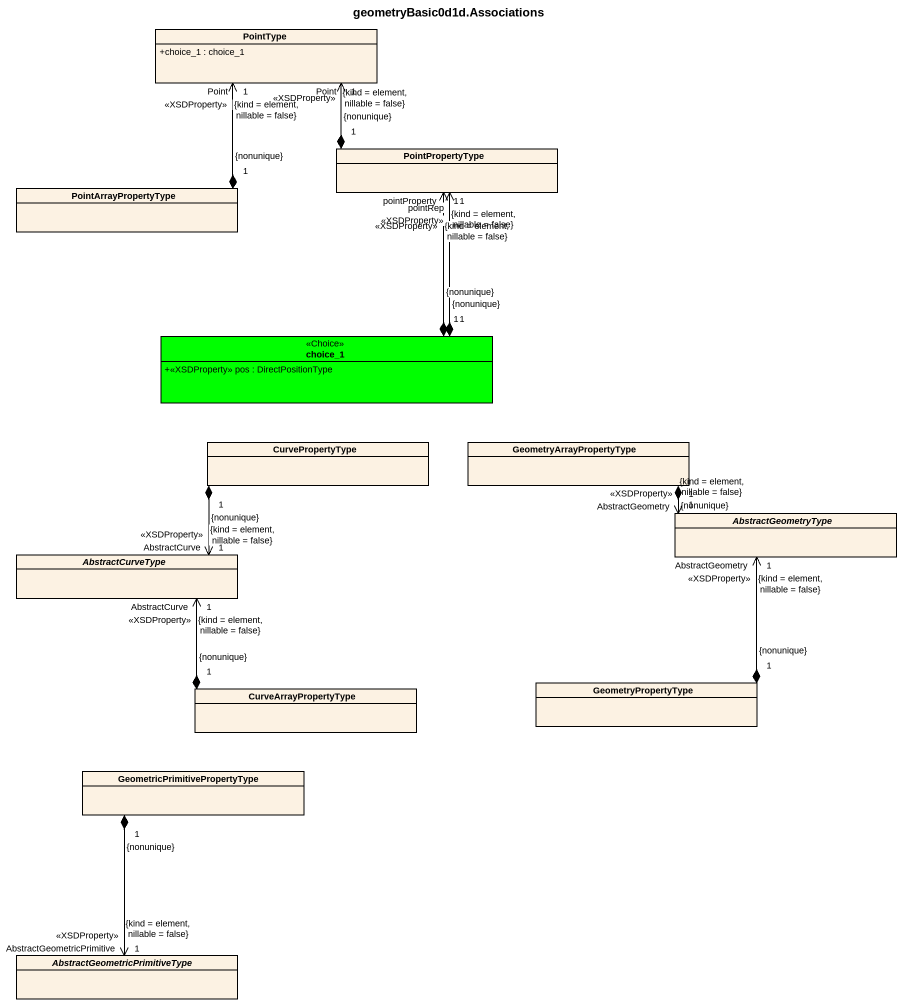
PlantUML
@startuml
title geometryBasic0d1d.Associations
hide circle
hide empty members
skinparam classAttributeIconSize 0
class PointType {
  +choice_1 : choice_1
}
class PointPropertyType
class PointArrayPropertyType
class choice_1 <<Choice>> #00FF00 {
  +<<XSDProperty>> pos : DirectPositionType
}
class CurvePropertyType
class GeometryArrayPropertyType
abstract class AbstractGeometryType
abstract class AbstractCurveType
class CurveArrayPropertyType
class GeometryPropertyType
class "GeometricPrimitivePropertyType" as GeometricPrimitivePropertyTy
abstract class "AbstractGeometricPrimitiveType" as AbstractGeometricPrimitiveTy
PointPropertyType "1\n{nonunique}" *-up-> "Point\n<<XSDProperty>>\n1\n{kind = element, nillable = false}" PointType
PointArrayPropertyType "1\n{nonunique}" *-up-> "Point\n<<XSDProperty>>\n1\n{kind = element, nillable = false}" PointType
choice_1 "1\n{nonunique}" *-up-> "pointRep\n<<XSDProperty>>\n1\n{kind = element, nillable = false}" PointPropertyType
choice_1 "1\n{nonunique}" *-up-> "pointProperty\n<<XSDProperty>>\n1\n{kind = element, nillable = false}" PointPropertyType
CurvePropertyType "1\n{nonunique}" *-left-> "AbstractCurve\n<<XSDProperty>>\n1\n{kind = element, nillable = false}" AbstractCurveType
GeometryArrayPropertyType "1\n{nonunique}" *-right-> "AbstractGeometry\n<<XSDProperty>>\n1\n{kind = element, nillable = false}" AbstractGeometryType
CurveArrayPropertyType "1\n{nonunique}" *-up-> "AbstractCurve\n<<XSDProperty>>\n1\n{kind = element, nillable = false}" AbstractCurveType
GeometryPropertyType "1\n{nonunique}" *-up-> "AbstractGeometry\n<<XSDProperty>>\n1\n{kind = element, nillable = false}" AbstractGeometryType
GeometricPrimitivePropertyTy "1\n{nonunique}" *--> "AbstractGeometricPrimitive\n<<XSDProperty>>\n1\n{kind = element, nillable = false}" AbstractGeometricPrimitiveTy
@enduml
